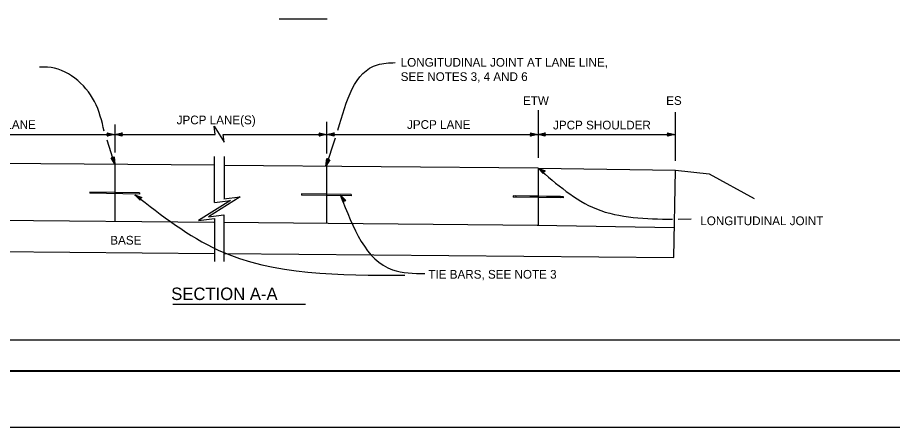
# Model space of a CAD drawing. Extents: x -894 to 866, y -476 to 714.
# Drawn here: x -461 to 242, y -476 to -147 of the extents above; entities that cross this region are included whole.
import ezdxf

# ---------------------------------------------------------------- set-up
doc = ezdxf.new("R2010")
doc.units = 0
for name, color, linetype in [('10 Sheet Format', 7, 'Continuous'), ('56 Stage 3 Anno', 7, 'Continuous'), ('57 Undefined', 7, 'Continuous'), ('60 Nongeo Data', 7, 'Continuous')]:
    doc.layers.add(name, color=color, linetype=linetype)

msp = doc.modelspace()

# ---------------------------------------------------------------- linework, layer by layer
at = {"layer": '10 Sheet Format'}
for p, q in [((-813.45, -406.04), (-438.24, -406.04)), ((-438.75, -406.04), (199.07, -406.04)), ((198.77, -406.04), (811.55, -406.04)), ((-863.43, -431.04), (836.57, -431.04))]:
    msp.add_line(p, q, dxfattribs=at)
for points in [[(-894.04, 713.56), (865.96, 713.56), (865.96, -476.44), (-894.04, -476.44)], [(-863.43, 668.96), (836.59, 668.96), (836.59, -431.03), (-863.43, -431.03)]]:
    msp.add_lwpolyline(points, close=True, dxfattribs=at)
at = {"layer": '56 Stage 3 Anno'}
for p, q in [((-42.61, -221.57), (-42.61, -259.84)), ((67.36, -223.21), (67.36, -262.3)), ((-212.61, -230.76), (-212.61, -256.35)), ((-382.61, -233.02), (-382.61, -255.53)), ((-662.61, -241.01), (-302.01, -241.01)), ((-388.59, -239.74), (-388.59, -239.74)), ((-388.59, -242.37), (-388.59, -242.37)), ((-382.68, -241.06), (-382.68, -241.06)), ((-382.6, -241.08), (-382.6, -241.08)), ((-376.69, -239.77), (-376.69, -239.77)), ((-376.69, -242.39), (-376.69, -242.39)), ((-295.61, -241.01), (67.36, -241.01)), ((-218.42, -239.74), (-218.42, -239.74)), ((-218.42, -242.37), (-218.42, -242.37)), ((-212.52, -241.06), (-212.52, -241.06)), ((-212.43, -241.08), (-212.43, -241.08)), ((-206.53, -239.77), (-206.53, -239.77)), ((-206.53, -242.39), (-206.53, -242.39)), ((-48.83, -239.74), (-48.83, -239.74)), ((-48.83, -242.37), (-48.83, -242.37)), ((-42.92, -241.06), (-42.92, -241.06)), ((-42.84, -241.08), (-42.84, -241.08)), ((-36.93, -239.77), (-36.93, -239.77)), ((-36.93, -242.39), (-36.93, -242.39)), ((61.23, -239.74), (61.23, -239.74)), ((61.23, -242.37), (61.23, -242.37)), ((67.13, -241.06), (67.13, -241.06)), ((-385.48, -259.72), (-385.48, -259.72)), ((-382.97, -258.94), (-382.97, -258.94)), ((-294.81, -258.78), (-294.81, -292.67)), ((-382.61, -265.04), (-382.61, -311.04)), ((-382.48, -264.97), (-382.48, -264.97)), ((-212.99, -266.44), (-212.99, -266.44)), ((-212.61, -266.52), (-212.61, -312.52)), ((-212.38, -260.42), (-212.38, -260.42)), ((-209.89, -261.25), (-209.89, -261.25)), ((-42.61, -267.99), (-42.61, -313.99)), ((-42.55, -268.02), (-42.55, -268.02)), ((-38.47, -272.48), (-38.47, -272.48)), ((-36.96, -270.33), (-36.96, -270.33)), ((-402.66, -287.23), (-402.66, -288.27)), ((-362.66, -287.9), (-362.66, -288.9)), ((-232.65, -288.7), (-232.65, -289.7)), ((-201.37, -289.83), (-201.37, -289.83)), ((-196.95, -293.96), (-196.95, -293.96)), ((-192.65, -289.33), (-192.65, -290.33)), ((-62.61, -290.31), (-62.61, -291.32)), ((-60.61, -290.31), (-60.61, -291.32)), ((-24.61, -290.94), (-24.61, -291.94)), ((-22.61, -290.94), (-22.61, -291.94)), ((-199.11, -295.45), (-199.11, -295.45)), ((-302.6, -308.55), (-302.6, -343.01)), ((-294.87, -305.47), (-294.87, -343.01))]:
    msp.add_line(p, q, dxfattribs=at)
for points in [[(-388.59, -239.74), (-382.68, -241.06), (-388.59, -242.37), (-388.38, -242.02), (-384.05, -241.07), (-388.38, -240.09), (-388.17, -240.44), (-385.4, -241.06), (-388.17, -241.67), (-387.96, -241.32), (-386.76, -241.06), (-387.96, -240.79), (-387.8, -241.06), (-388.59, -242.37), (-387.8, -241.06)], [(-376.69, -242.39), (-382.6, -241.08), (-376.69, -239.77), (-376.9, -240.12), (-381.23, -241.07), (-376.9, -242.04), (-377.11, -241.7), (-379.88, -241.08), (-377.11, -240.46), (-377.32, -240.81), (-378.52, -241.08), (-377.32, -241.35), (-377.48, -241.08), (-376.69, -239.77), (-377.48, -241.08)], [(-218.42, -239.74), (-212.52, -241.06), (-218.42, -242.37), (-218.21, -242.02), (-213.89, -241.07), (-218.22, -240.09), (-218.01, -240.44), (-215.24, -241.06), (-218, -241.67), (-217.79, -241.32), (-216.6, -241.06), (-217.8, -240.79), (-217.64, -241.06), (-218.42, -242.37), (-217.64, -241.06)], [(-206.53, -242.39), (-212.43, -241.08), (-206.53, -239.77), (-206.74, -240.12), (-211.06, -241.07), (-206.74, -242.04), (-206.95, -241.7), (-209.71, -241.08), (-206.95, -240.46), (-207.16, -240.81), (-208.35, -241.08), (-207.15, -241.35), (-207.32, -241.08), (-206.53, -239.77), (-207.32, -241.08)], [(-48.83, -239.74), (-42.92, -241.06), (-48.83, -242.37), (-48.62, -242.02), (-44.29, -241.07), (-48.62, -240.09), (-48.41, -240.44), (-45.64, -241.06), (-48.41, -241.67), (-48.2, -241.32), (-47, -241.06), (-48.2, -240.79), (-48.04, -241.06), (-48.83, -242.37), (-48.04, -241.06)], [(-36.93, -242.39), (-42.84, -241.08), (-36.93, -239.77), (-37.14, -240.12), (-41.47, -241.07), (-37.14, -242.04), (-37.35, -241.7), (-40.12, -241.08), (-37.35, -240.46), (-37.56, -240.81), (-38.76, -241.08), (-37.56, -241.35), (-37.72, -241.08), (-36.93, -239.77), (-37.72, -241.08)], [(61.23, -239.74), (67.13, -241.06), (61.23, -242.37), (61.44, -242.02), (65.76, -241.07), (61.44, -240.09), (61.64, -240.44), (64.41, -241.06), (61.65, -241.67), (61.86, -241.32), (63.05, -241.06), (61.85, -240.79), (62.02, -241.06), (61.23, -242.37), (62.02, -241.06)], [(-382.97, -258.94), (-382.48, -264.97), (-385.48, -259.72), (-385.08, -259.82), (-382.89, -263.67), (-383.24, -259.24), (-383.51, -259.55), (-383.28, -262.38), (-384.69, -259.92), (-384.29, -260.01), (-383.68, -261.08), (-383.78, -259.85), (-383.99, -260.09), (-385.48, -259.72), (-383.99, -260.09)], [(-209.89, -261.25), (-212.99, -266.44), (-212.38, -260.42), (-212.12, -260.73), (-212.57, -265.14), (-210.28, -261.33), (-210.68, -261.42), (-212.14, -263.86), (-211.85, -261.04), (-211.59, -261.35), (-211.71, -262.57), (-211.08, -261.51), (-211.39, -261.58), (-212.38, -260.42), (-211.39, -261.58)], [(-38.47, -272.48), (-42.55, -268.02), (-36.96, -270.33), (-37.33, -270.49), (-41.43, -268.8), (-38.44, -272.08), (-38.41, -271.67), (-40.33, -269.58), (-37.71, -270.66), (-38.08, -270.82), (-39.21, -270.36), (-38.38, -271.26), (-38.36, -270.95), (-36.96, -270.33), (-38.36, -270.95)], [(-199.11, -295.45), (-201.37, -289.83), (-196.95, -293.96), (-197.35, -293.98), (-200.59, -290.96), (-198.94, -295.08), (-198.77, -294.71), (-199.83, -292.07), (-197.76, -294.01), (-198.17, -294.03), (-199.06, -293.2), (-198.6, -294.34), (-198.47, -294.05), (-196.95, -293.96), (-198.47, -294.05)]]:
    msp.add_lwpolyline(points, close=True, dxfattribs=at)
at = {"layer": '57 Undefined'}
for p, q in [((-250.49, -148.22), (-212.1, -148.22)), ((-336.02, -377.44), (-229.53, -377.44))]:
    msp.add_line(p, q, dxfattribs=at)
at = {"layer": '60 Nongeo Data'}
for p, q in [((-382.49, -265.03), (-388.79, -245.54)), ((-212.71, -266.54), (-205.34, -243.76)), ((-302.57, -295.75), (-302.57, -258.78)), ((-302.57, -265.74), (-662.61, -262.6)), ((-42.54, -268.01), (-294.81, -265.81)), ((66.41, -339.96), (67.63, -269.79)), ((94.66, -272.59), (130.86, -292.55)), ((-362.66, -287.93), (-402.66, -287.23)), ((-362.66, -288.93), (-402.66, -288.23)), ((-192.65, -289.36), (-232.65, -288.66)), ((-192.65, -290.36), (-232.65, -289.66)), ((-22.61, -290.98), (-62.61, -290.28)), ((-22.61, -291.98), (-62.61, -291.28)), ((-24.61, -290.94), (-60.61, -290.31)), ((-24.61, -291.94), (-60.61, -291.32)), ((-302.97, -311.74), (-663.01, -308.59)), ((69.75, -308.94), (80.3, -308.8)), ((-42.94, -314.01), (-295.21, -311.8)), ((-662.61, -333.52), (-302.6, -336.66)), ((-294.87, -336.72), (66.41, -339.88))]:
    msp.add_line(p, q, dxfattribs=at)
for points in [[(-302.02, -240.95), (-302.83, -234.43), (-294.83, -247.23), (-295.62, -240.95)], [(-42.61, -267.99), (67.63, -269.77)], [(67.63, -269.77), (94.66, -272.59)], [(-302.57, -295.75), (-289.77, -294.15), (-315.37, -310.15), (-302.57, -308.55)], [(-294.87, -292.67), (-281.82, -291.04), (-307.42, -307.04), (-294.87, -305.47)], [(-43.36, -313.98), (66.88, -315.77)]]:
    msp.add_lwpolyline(points, dxfattribs=at)
msp.add_lwpolyline([(-362.2, -293.79), (-366.39, -289.43), (-360.74, -291.6), (-361.11, -291.78), (-365.24, -290.18), (-362.18, -293.39), (-362.16, -292.98), (-364.12, -290.93), (-361.48, -291.95), (-361.85, -292.13), (-362.99, -291.69), (-362.14, -292.57), (-362.12, -292.26), (-360.74, -291.6), (-362.12, -292.26)], close=True, dxfattribs=at)
for points in [[(-391.1, -238.42), (-398.86, -214.42), (-436.64, -186.91), (-443.02, -186.91)], [(-203.32, -237.54), (-171.53, -184.95), (-157.34, -183.22)], [(-42.56, -268.06), (4.28, -300.83), (65.18, -309.15)], [(-366.39, -289.43), (-299.43, -333.85), (-149.62, -353.93)], [(-201.36, -289.85), (-159.5, -349.73), (-133.51, -352.79)]]:
    msp.add_spline(points, degree=3, dxfattribs=at)

# ---------------------------------------------------------------- texts
at = {"layer": '57 Undefined'}
for s, height, p in [('LONGITUDINAL JOINT AT LANE LINE,', 7, (-152.98, -186.54)), ('SEE NOTES 3, 4 AND 6', 7, (-152.98, -198.04)), ('ETW', 7, (-54.76, -217.26)), ('ES', 7, (60.21, -217.26)), ('JPCP LANE', 7, (-496.94, -236.51)), ('JPCP LANE(S)', 7, (-332.88, -232.83)), ('JPCP LANE', 7, (-147.89, -236.51)), ('JPCP SHOULDER', 7, (-30.63, -236.94)), ('LONGITUDINAL JOINT', 7, (87.64, -313.86)), ('BASE', 7, (-386.18, -329.46)), ('TIE BARS, SEE NOTE 3', 7, (-130.76, -356.85)), ('SECTION A-A', 10, (-337.27, -374.01))]:
    msp.add_text(s, height=height, dxfattribs=at).set_placement(p)

doc.saveas('drawing.dxf')
